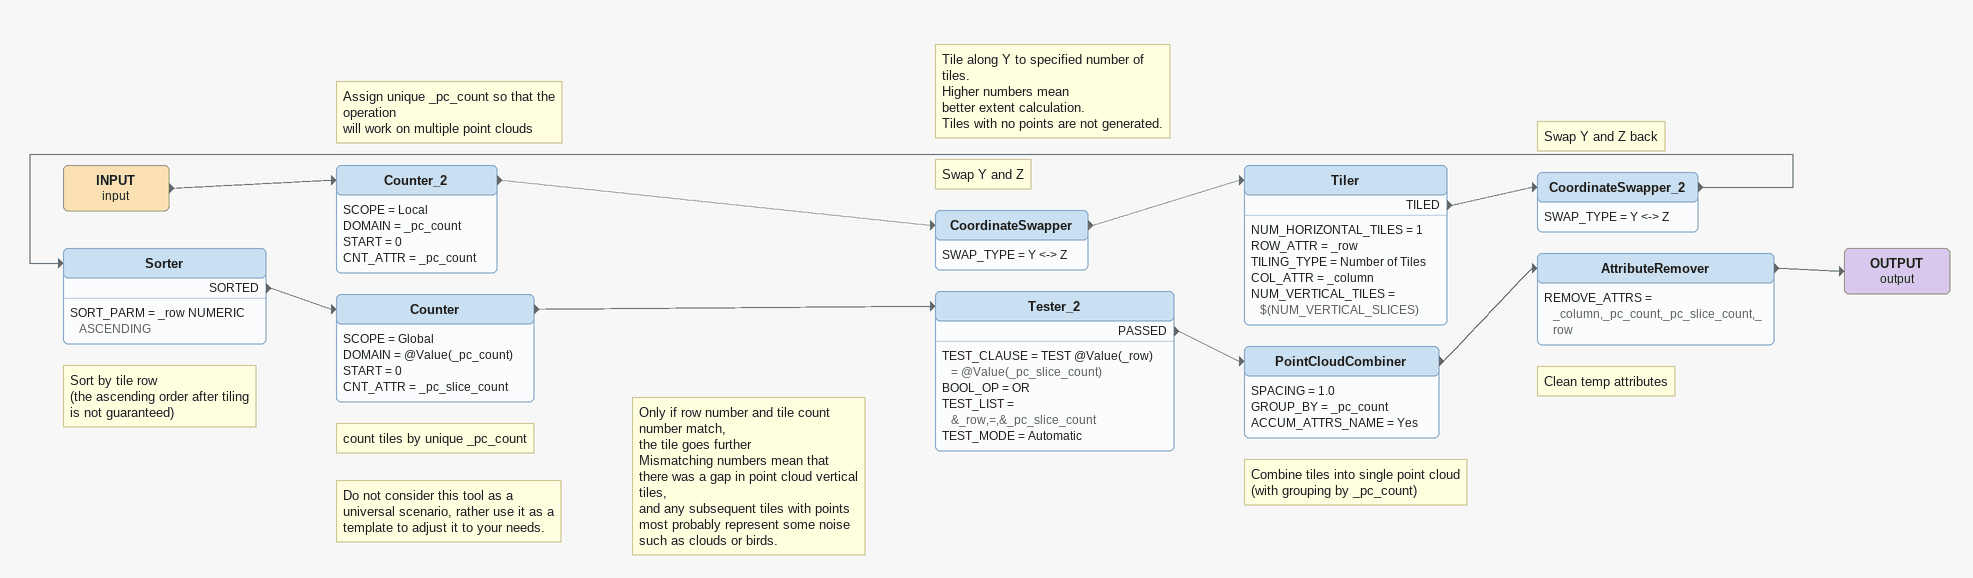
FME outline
INPUT (input)
    -> Counter_2
Note: Assign unique _pc_count so that the operation / will work on multiple point clouds
Counter_2
    SCOPE = Local
    DOMAIN = _pc_count
    START = 0
    CNT_ATTR = _pc_count
    -> CoordinateSwapper
Note: Swap Y and Z
CoordinateSwapper
    SWAP_TYPE = Y <-> Z
    -> Tiler
Note: Tile along Y to specified number of tiles. / Higher numbers mean / better extent calculation. / Tiles with no points are not generated.
Tiler
    NUM_HORIZONTAL_TILES = 1
    ROW_ATTR = _row
    TILING_TYPE = Number of Tiles
    COL_ATTR = _column
    NUM_VERTICAL_TILES = $(NUM_VERTICAL_SLICES)
    TILED -> CoordinateSwapper_2
Note: Swap Y and Z back
CoordinateSwapper_2
    SWAP_TYPE = Y <-> Z
    -> Sorter
Note: Sort by tile row / (the ascending order after tiling / is not guaranteed)
Sorter
    SORT_PARM = _row NUMERIC ASCENDING
    SORTED -> Counter
Note: Do not consider this tool as a universal scenario, rather use it as a template to adjust it to your needs.
Note: count tiles by unique _pc_count
Counter
    SCOPE = Global
    DOMAIN = @Value(_pc_count)
    START = 0
    CNT_ATTR = _pc_slice_count
    -> Tester_2
Note: Only if row number and tile count number match, / the tile goes further / Mismatching numbers mean that there was a gap in point cloud vertical tiles, / and any subsequent tiles with points most probably represent some noise such as clouds or birds.
Tester_2
    TEST_CLAUSE = TEST @Value(_row) = @Value(_pc_slice_count)
    BOOL_OP = OR
    TEST_LIST = &_row,=,&_pc_slice_count
    TEST_MODE = Automatic
    PASSED -> PointCloudCombiner
Note: Combine tiles into single point cloud / (with grouping by _pc_count)
PointCloudCombiner
    SPACING = 1.0
    GROUP_BY = _pc_count
    ACCUM_ATTRS_NAME = Yes
    -> AttributeRemover
Note: Clean temp attributes
AttributeRemover
    REMOVE_ATTRS = _column,_pc_count,_pc_slice_count,_row
    -> OUTPUT (output)
OUTPUT (output)
